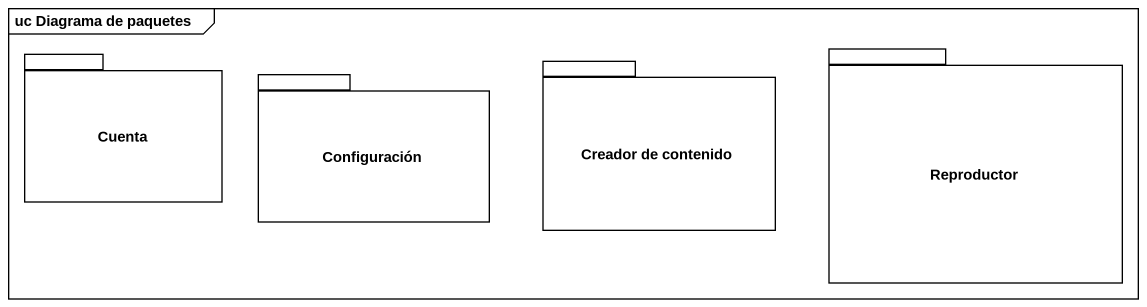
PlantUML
@startuml
mainframe uc Diagrama de paquetes
package Cuenta {
}
package Configuración {
}
package "Creador de contenido" as Creador_de_contenido {
}
package Reproductor {
}
@enduml
